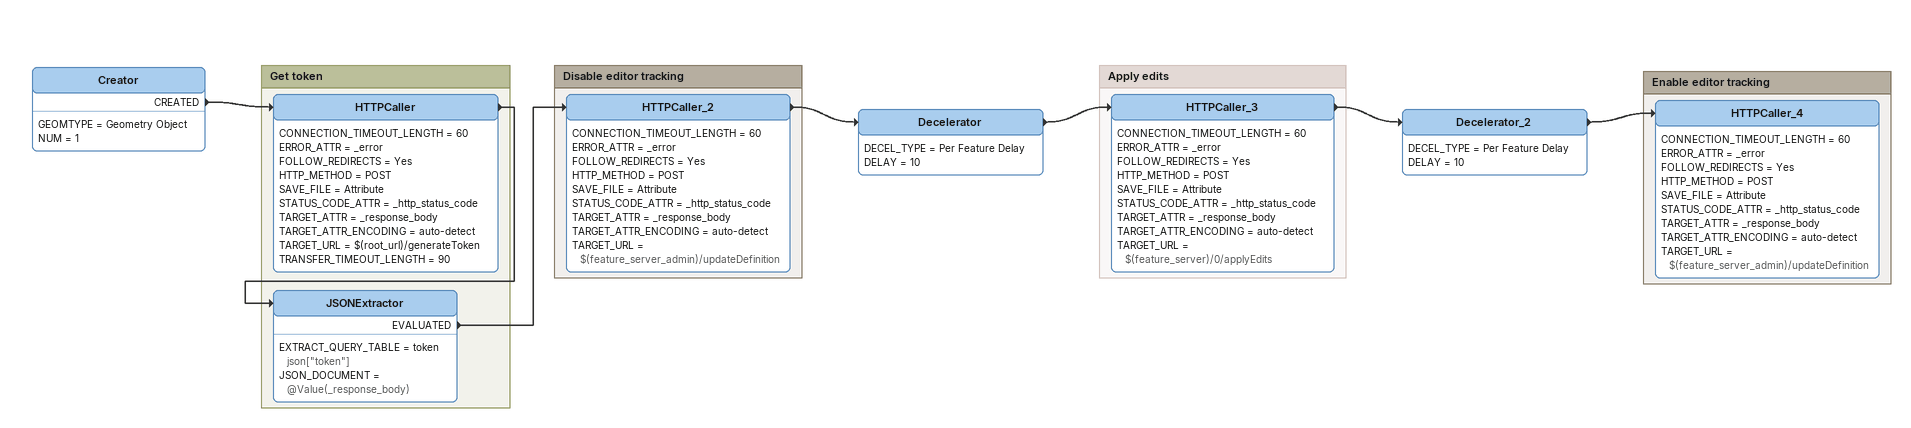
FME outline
Creator
    GEOMTYPE = Geometry Object
    NUM = 1
    CREATED -> HTTPCaller
Decelerator
    DECEL_TYPE = Per Feature Delay
    DELAY = 10
    -> HTTPCaller_3
Decelerator_2
    DECEL_TYPE = Per Feature Delay
    DELAY = 10
    -> HTTPCaller_4

Bookmark: Get token
HTTPCaller
    CONNECTION_TIMEOUT_LENGTH = 60
    ERROR_ATTR = _error
    FOLLOW_REDIRECTS = Yes
    HTTP_METHOD = POST
    SAVE_FILE = Attribute
    STATUS_CODE_ATTR = _http_status_code
    TARGET_ATTR = _response_body
    TARGET_ATTR_ENCODING = auto-detect
    TARGET_URL = $(root_url)/generateToken
    TRANSFER_TIMEOUT_LENGTH = 90
    -> JSONExtractor
JSONExtractor
    EXTRACT_QUERY_TABLE = token json["token"]
    JSON_DOCUMENT = @Value(_response_body)
    EVALUATED -> HTTPCaller_2

Bookmark: Disable editor tracking
HTTPCaller_2
    CONNECTION_TIMEOUT_LENGTH = 60
    ERROR_ATTR = _error
    FOLLOW_REDIRECTS = Yes
    HTTP_METHOD = POST
    SAVE_FILE = Attribute
    STATUS_CODE_ATTR = _http_status_code
    TARGET_ATTR = _response_body
    TARGET_ATTR_ENCODING = auto-detect
    TARGET_URL = $(feature_server_admin)/updateDefinition
    -> Decelerator

Bookmark: Apply edits
HTTPCaller_3
    CONNECTION_TIMEOUT_LENGTH = 60
    ERROR_ATTR = _error
    FOLLOW_REDIRECTS = Yes
    HTTP_METHOD = POST
    SAVE_FILE = Attribute
    STATUS_CODE_ATTR = _http_status_code
    TARGET_ATTR = _response_body
    TARGET_ATTR_ENCODING = auto-detect
    TARGET_URL = $(feature_server)/0/applyEdits
    -> Decelerator_2

Bookmark: Enable editor tracking
HTTPCaller_4
    CONNECTION_TIMEOUT_LENGTH = 60
    ERROR_ATTR = _error
    FOLLOW_REDIRECTS = Yes
    HTTP_METHOD = POST
    SAVE_FILE = Attribute
    STATUS_CODE_ATTR = _http_status_code
    TARGET_ATTR = _response_body
    TARGET_ATTR_ENCODING = auto-detect
    TARGET_URL = $(feature_server_admin)/updateDefinition
